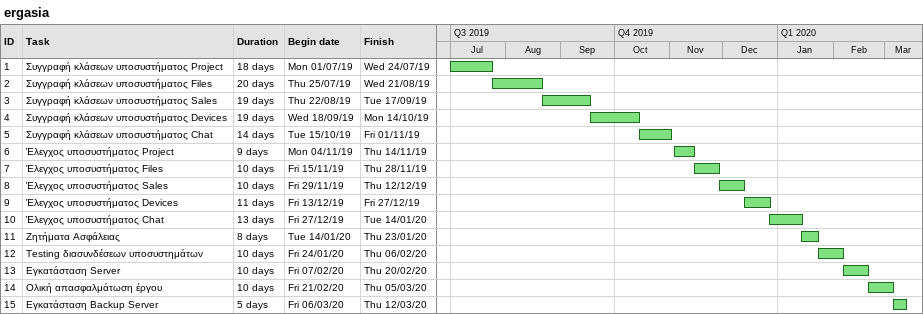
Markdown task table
ergasia

| ID | Task | Duration | Start | Finish |
|---|---|---|---|---|
| 1 | Συγγραφή κλάσεων υποσυστήματος Project | 18d | 2019-07-01 | 2019-07-24 |
| 2 | Συγγραφή κλάσεων υποσυστήματος Files | 20d | 2019-07-25 | 2019-08-21 |
| 3 | Συγγραφή κλάσεων υποσυστήματος Sales | 19d | 2019-08-22 | 2019-09-17 |
| 4 | Συγγραφή κλάσεων υποσυστήματος Devices | 19d | 2019-09-18 | 2019-10-14 |
| 5 | Συγγραφή κλάσεων υποσυστήματος Chat | 14d | 2019-10-15 | 2019-11-01 |
| 6 | Έλεγχος υποσυστήματος Project | 9d | 2019-11-04 | 2019-11-14 |
| 7 | Έλεγχος υποσυστήματος Files | 10d | 2019-11-15 | 2019-11-28 |
| 8 | Έλεγχος υποσυστήματος Sales | 10d | 2019-11-29 | 2019-12-12 |
| 9 | Έλεγχος υποσυστήματος Devices | 11d | 2019-12-13 | 2019-12-27 |
| 10 | Έλεγχος υποσυστήματος Chat | 13d | 2019-12-27 | 2020-01-14 |
| 11 | Ζητήματα Ασφάλειας | 8d | 2020-01-14 | 2020-01-23 |
| 12 | Testing διασυνδέσεων υποσυστημάτων | 10d | 2020-01-24 | 2020-02-06 |
| 13 | Εγκατάσταση Server | 10d | 2020-02-07 | 2020-02-20 |
| 14 | Ολική απασφαλμάτωση έργου | 10d | 2020-02-21 | 2020-03-05 |
| 15 | Εγκατάσταση Backup Server | 5d | 2020-03-06 | 2020-03-12 |
